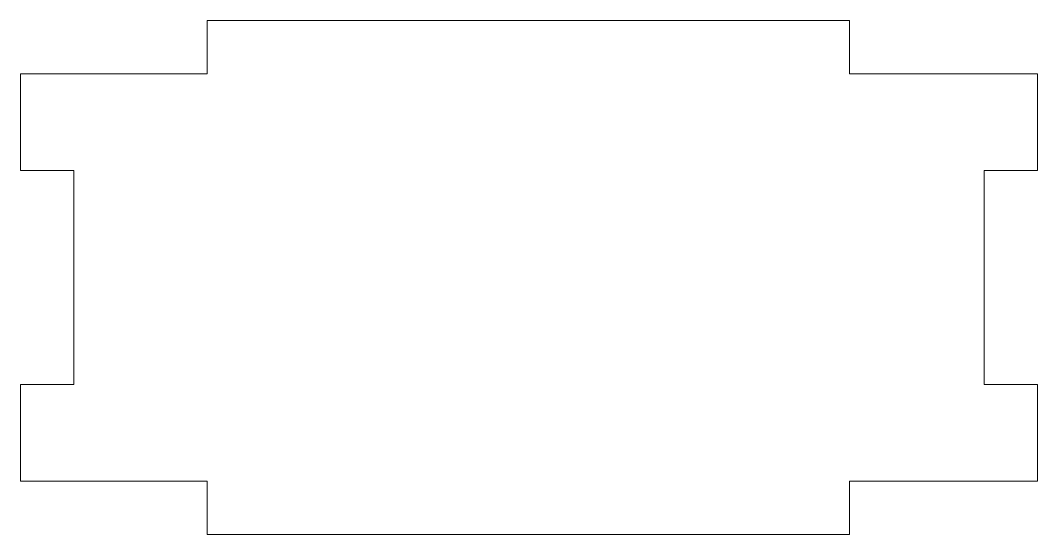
# Model space of a CAD drawing. Header units: millimetres. Extents: x -157.3 to -62.3, y -118.3 to -70.3.
import ezdxf

# ---------------------------------------------------------------- set-up
doc = ezdxf.new("R2010")
doc.units = ezdxf.units.MM

msp = doc.modelspace()

# ---------------------------------------------------------------- linework, layer by layer
at = {"color": 7, "linetype": 'Continuous', "lineweight": 15}
for p, q in [((-139.836, -70.268), (-139.836, -75.268)), ((-139.836, -70.268), (-79.836, -70.268)), ((-79.836, -70.268), (-79.836, -75.268)), ((-157.275, -75.268), (-157.275, -84.268)), ((-157.275, -75.268), (-139.836, -75.268)), ((-79.836, -75.268), (-62.275, -75.268)), ((-62.275, -75.268), (-62.275, -84.268)), ((-152.275, -84.268), (-157.275, -84.268)), ((-152.275, -84.268), (-152.275, -104.268)), ((-62.275, -84.268), (-67.275, -84.268)), ((-67.275, -84.268), (-67.275, -104.268)), ((-157.275, -104.268), (-157.275, -113.268)), ((-152.275, -104.268), (-157.275, -104.268)), ((-62.275, -104.268), (-67.275, -104.268)), ((-62.275, -104.268), (-62.275, -113.268)), ((-157.275, -113.268), (-139.836, -113.268)), ((-139.836, -113.268), (-139.836, -118.268)), ((-79.836, -113.268), (-62.275, -113.268)), ((-79.836, -113.268), (-79.836, -118.268)), ((-139.836, -118.268), (-79.836, -118.268))]:
    msp.add_line(p, q, dxfattribs=at)

doc.saveas('drawing.dxf')
